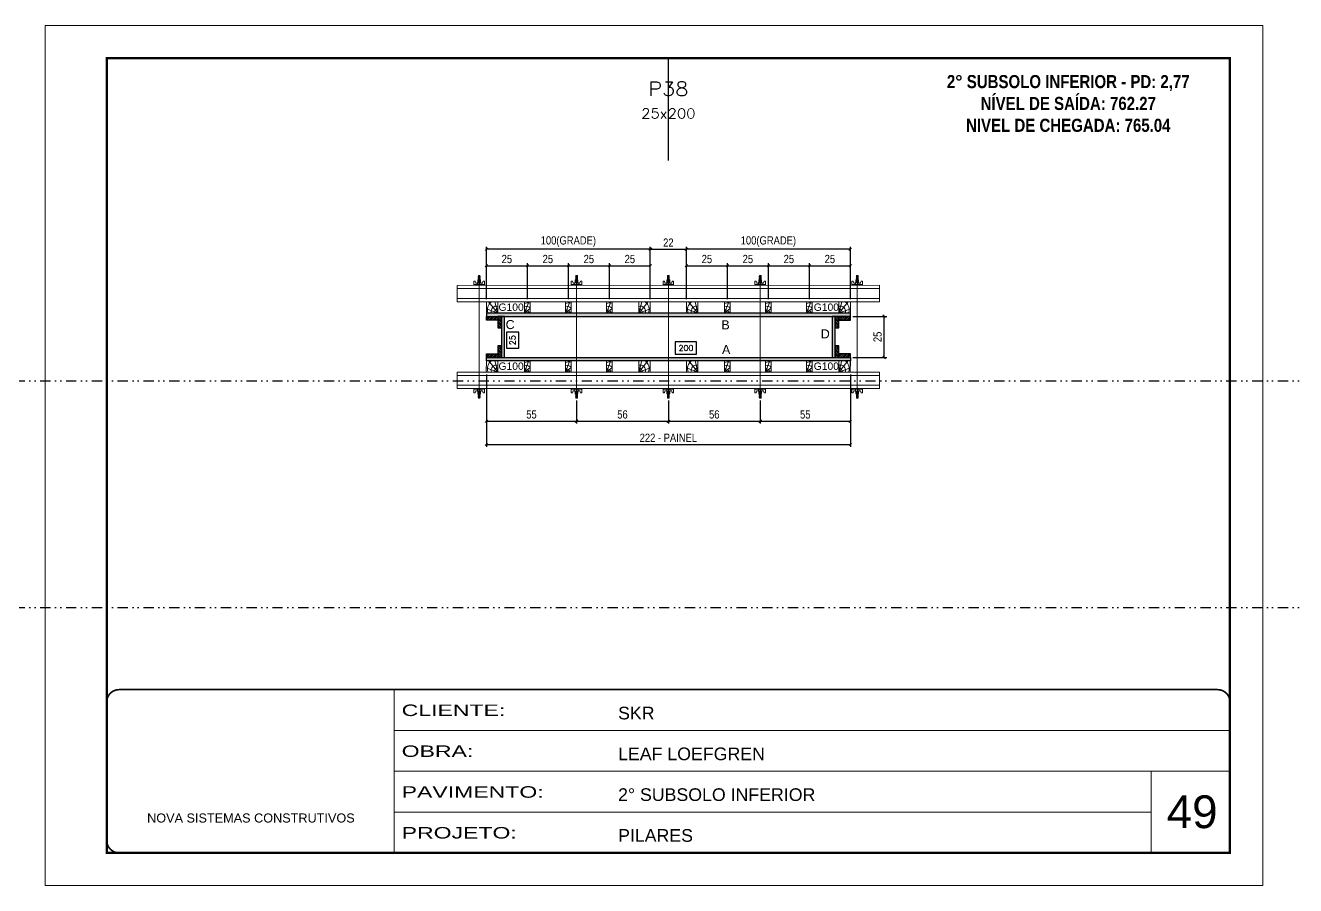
# Model space of a CAD drawing. Extents: x 13513 to 27878, y -21631 to 6985.
# Drawn here: x 14389 to 15939, y -7848 to -6798 of the extents above; entities that cross this region are included whole.
import ezdxf
from ezdxf.enums import TextEntityAlignment as Align

# ---------------------------------------------------------------- set-up
doc = ezdxf.new("R2010")
doc.units = 0
for name, pattern in [('CONTINUO', [0]), ('DASHED', [0.75, 0.5, -0.25]), ('DIVIDE2', [0.625, 0.25, -0.125, 0, -0.125, 0, -0.125]), ('HIDDEN', [0.375, 0.25, -0.125])]:
    doc.linetypes.add(name, pattern=pattern)
for name, color, linetype, lineweight in [('CARIMBO', 255, 'Continuous', 9), ('Folhas', 255, 'Continuous', 9), ('Hachura', 251, 'Continuous', 9), ('Madeira', 126, 'Continuous', 18), ('Perfil Metálico', 224, 'Continuous', 18), ('SARRAFO DE PRESSAO', 251, 'DASHED', 9), ('Texto Seção', 7, 'Continuous', 15)]:
    doc.layers.add(name, color=color, linetype=linetype, lineweight=lineweight)
for name, color, linetype in [('CHAPA', 1, 'Continuous'), ('COTA', 241, 'Continuous'), ('NOMENCLATURA', 7, 'Continuous'), ('Nível', 160, 'Continuous'), ('SARRAFO', 251, 'Continuous'), ('Texto de Titulo', 7, 'Continuous'), ('Texto Qtd Sarr', 242, 'Continuous'), ('TEXTO_GERAL', 7, 'Continuous')]:
    doc.layers.add(name, color=color, linetype=linetype)
doc.styles.add('ARIAL', font='arial.ttf')
doc.styles.add('COTA TECNICA 2X', font='techl___.ttf', dxfattribs={"height": 10})
doc.styles.add('ROMANC', font='techb___.ttf', dxfattribs={"height": 2.5})
doc.styles.add('ROMANS', font='romans.shx')
doc.styles.add('SANSSERIF', font='sas_____.pfb')
doc.styles.add('Tecnologia', font='')
doc.styles.get('Tecnologia').set_extended_font_data('Forgotten Futurist')
doc.dimstyles.new('SECAO PILAR', dxfattribs={"dimtxt": 10, "dimasz": 3, "dimexe": 3, "dimexo": 3, "dimgap": 3, "dimtad": 1, "dimdec": 1, "dimlfac": 0.5, "dimzin": 12, "dimdsep": 46, "dimtxsty": 'COTA TECNICA 2X', "dimblk1": 'OBLIQUE', "dimblk2": 'OBLIQUE', "dimsah": 1, "dimcen": 0.9, "dimclrd": 256, "dimclre": 256, "dimclrt": 256, "dimadec": 1, "dimazin": 3, "dimtfac": 1, "dimtdec": 1, "dimtmove": 0, "dimatfit": 3, "dimfxl": 1, "dimtolj": 1, "dimtzin": 12, "dimarcsym": 0})
doc.dimstyles.new('SECÇÃO 2', dxfattribs={"dimtxt": 7, "dimasz": 6, "dimexe": 0.18, "dimexo": 2, "dimgap": -4, "dimtad": 3, "dimdec": 1, "dimlfac": 0.5, "dimzin": 12, "dimdsep": 46, "dimtxsty": 'ROMANS', "dimblk": 'ARCHTICK', "dimcen": 0.09, "dimse1": 1, "dimse2": 1, "dimsd1": 1, "dimsd2": 1, "dimclrd": 180, "dimclre": 5, "dimclrt": 1, "dimadec": 0, "dimazin": 3, "dimtfac": 1, "dimtdec": 1, "dimtofl": 0, "dimtmove": 0, "dimatfit": 3, "dimldrblk": 'ARCHTICK', "dimfxl": 1, "dimtolj": 1, "dimtzin": 0, "dimarcsym": 0})

# ---------------------------------------------------------------- blocks, each defined once
blk = doc.blocks.new('9999999999')
at = {"color": 30, "linetype": 'CONTINUO'}
for p, q in [((98564.6, 34230.2), (98564.6, 34429.4)), ((98564.6, 34379.6), (99584, 34379.6)), ((98564.6, 34329.8), (99488, 34329.8)), ((99584, 34329.8), (99488, 34329.8)), ((99488, 34329.8), (99488, 34230.2)), ((98564.6, 34280), (99488, 34280))]:
    blk.add_line(p, q, dxfattribs=at)
at = {"color": 30, "linetype": 'CONTINUO', "const_width": 2}
blk.add_lwpolyline([(99584, 34230.2), (99584, 34414.4, 0.414214), (99569, 34429.4), (98229, 34429.4, 0.414214), (98214, 34414.4), (98214, 34245.2, 0.414214), (98229, 34230.2), (99584, 34230.2)], format="xyb", dxfattribs=at)
at = {"layer": 'Folhas'}
blk.add_lwpolyline([(98139, 34190.2), (99624, 34190.2), (99624, 35240.2), (98139, 35240.2)], close=True, dxfattribs=at)
at = {"layer": 'Folhas', "color": 30, "const_width": 3}
blk.add_lwpolyline([(98214, 34230.2), (99584, 34230.2), (99584, 35200.2), (98214, 35200.2)], close=True, dxfattribs=at)
at = {"color": 7, "linetype": 'Continuous', "ltscale": 5, "style": 'ARIAL'}
for s, height, p in [('SKR', 15.48, (98837.7, 34393.1)), ('LEAF LOEFGREN', 15.483, (98837.7, 34343.3)), ('2° SUBSOLO INFERIOR', 15.483, (98837.7, 34293.5)), ('NOVA SISTEMAS CONSTRUTIVOS', 11.059, (98263.2, 34267.2)), ('PILARES', 15.48, (98837.7, 34243.7))]:
    blk.add_text(s, height=height, dxfattribs=at).set_placement(p)
at = {"layer": 'Folhas', "color": 7, "style": 'Tecnologia', "width": 1.5}
for s, p in [('CLIENTE:', (98573.7, 34397.2)), ('OBRA:', (98573.7, 34347.3)), ('PAVIMENTO:', (98573.7, 34297.5)), ('PROJETO:', (98573.7, 34247.7))]:
    blk.add_text(s, height=14, dxfattribs=at).set_placement(p)
blk = doc.blocks.new('*D2162')
at = {"layer": 'COTA', "color": 180, "lineweight": -2, "transparency": 16777216}
for p, q in [((14990.9, -7172.7), (14975.9, -7172.7)), ((14975.9, -7172.7), (14975.9, -7192)), ((14990.9, -7192), (14990.9, -7172.7)), ((14975.9, -7192), (14990.9, -7192))]:
    blk.add_line(p, q, dxfattribs=at)
at = {"layer": 'Defpoints', "color": 0, "transparency": 16777216}
for p in [(14990.8, -7153.4), (14990.8, -7203.4), (14994.9, -7203.4)]:
    blk.add_point(p, dxfattribs=at)
at = {"layer": 'COTA', "color": 1, "transparency": 16777216, "insert": (14983.4, -7182.4), "char_height": 7, "attachment_point": 5, "rotation": 90, "style": 'ROMANS'}
blk.add_mtext('\\A1;25', dxfattribs=at)
blk = doc.blocks.new('_ArchTick')
at = {"color": 0, "linetype": 'ByBlock', "const_width": 0.15}
blk.add_lwpolyline([(-0.5, -0.5), (0.5, 0.5)], dxfattribs=at)
blk = doc.blocks.new('*D2163')
at = {"layer": 'COTA', "color": 180, "lineweight": -2, "transparency": 16777216}
for p, q in [((15208, -7184.4), (15182, -7184.4)), ((15182, -7184.4), (15182, -7199.4)), ((15208, -7199.4), (15208, -7184.4)), ((15182, -7199.4), (15208, -7199.4))]:
    blk.add_line(p, q, dxfattribs=at)
at = {"layer": 'Defpoints', "color": 0, "transparency": 16777216}
for p in [(14973.5, -7203.4), (15373.5, -7203.4), (15373.5, -7203.4)]:
    blk.add_point(p, dxfattribs=at)
at = {"layer": 'COTA', "color": 1, "transparency": 16777216, "insert": (15195, -7191.9), "char_height": 7, "attachment_point": 5, "style": 'ROMANS'}
blk.add_mtext('\\A1;200', dxfattribs=at)
blk = doc.blocks.new('_Oblique')
at = {"color": 0, "linetype": 'ByBlock', "lineweight": -2}
blk.add_line((-0.5, -0.5), (0.5, 0.5), dxfattribs=at)
blk = doc.blocks.new('*D2164')
at = {"layer": 'COTA', "lineweight": -2, "transparency": 16777216}
for p, q in [((14951.5, -7224.4), (14951.5, -7312.6)), ((15395.5, -7224.4), (15395.5, -7312.6)), ((14951.5, -7309.6), (15395.5, -7309.6))]:
    blk.add_line(p, q, dxfattribs=at)
at = {"layer": 'Defpoints', "color": 0, "transparency": 16777216}
for p in [(14951.5, -7221.4), (15395.5, -7221.4), (15395.5, -7309.6)]:
    blk.add_point(p, dxfattribs=at)
at = {"layer": 'COTA', "lineweight": -2, "transparency": 16777216, "xscale": 3, "yscale": 3, "zscale": 3, "rotation": 180}
blk.add_blockref('_Oblique', (14951.5, -7309.6), dxfattribs=at)
at = {"layer": 'COTA', "lineweight": -2, "transparency": 16777216, "xscale": 3, "yscale": 3, "zscale": 3}
blk.add_blockref('_Oblique', (15395.5, -7309.6), dxfattribs=at)
at = {"layer": 'COTA', "transparency": 16777216, "insert": (15173.5, -7301.5), "char_height": 10, "attachment_point": 5, "style": 'COTA TECNICA 2X'}
blk.add_mtext('\\A1;222 - PAINEL', dxfattribs=at)
blk = doc.blocks.new('*D2165')
at = {"layer": 'COTA', "lineweight": -2, "transparency": 16777216}
for p, q in [((14951.5, -7224.4), (14951.5, -7284.2)), ((15061.5, -7256.2), (15061.5, -7284.2)), ((14951.5, -7281.2), (15061.5, -7281.2))]:
    blk.add_line(p, q, dxfattribs=at)
at = {"layer": 'Defpoints', "color": 0, "transparency": 16777216}
for p in [(14951.5, -7221.4), (15061.5, -7253.2), (15061.5, -7281.2)]:
    blk.add_point(p, dxfattribs=at)
at = {"layer": 'COTA', "lineweight": -2, "transparency": 16777216, "xscale": 3, "yscale": 3, "zscale": 3, "rotation": 180}
blk.add_blockref('_Oblique', (14951.5, -7281.2), dxfattribs=at)
at = {"layer": 'COTA', "lineweight": -2, "transparency": 16777216, "xscale": 3, "yscale": 3, "zscale": 3}
blk.add_blockref('_Oblique', (15061.5, -7281.2), dxfattribs=at)
at = {"layer": 'COTA', "transparency": 16777216, "insert": (15006.5, -7273.1), "char_height": 10, "attachment_point": 5, "style": 'COTA TECNICA 2X'}
blk.add_mtext('\\A1;55', dxfattribs=at)
blk = doc.blocks.new('*D2166')
at = {"layer": 'COTA', "lineweight": -2, "transparency": 16777216}
for p, q in [((15395.5, -7224.4), (15395.5, -7284.2)), ((15285.5, -7256.2), (15285.5, -7284.2)), ((15285.5, -7281.2), (15395.5, -7281.2))]:
    blk.add_line(p, q, dxfattribs=at)
at = {"layer": 'Defpoints', "color": 0, "transparency": 16777216}
for p in [(15395.5, -7221.4), (15285.5, -7253.2), (15395.5, -7281.2)]:
    blk.add_point(p, dxfattribs=at)
at = {"layer": 'COTA', "lineweight": -2, "transparency": 16777216, "xscale": 3, "yscale": 3, "zscale": 3, "rotation": 180}
blk.add_blockref('_Oblique', (15285.5, -7281.2), dxfattribs=at)
at = {"layer": 'COTA', "lineweight": -2, "transparency": 16777216, "xscale": 3, "yscale": 3, "zscale": 3}
blk.add_blockref('_Oblique', (15395.5, -7281.2), dxfattribs=at)
at = {"layer": 'COTA', "transparency": 16777216, "insert": (15340.5, -7273.1), "char_height": 10, "attachment_point": 5, "style": 'COTA TECNICA 2X'}
blk.add_mtext('\\A1;55', dxfattribs=at)
blk = doc.blocks.new('C')
at = {"layer": 'Hachura', "color": 0}
for p, q in [((0, 3.22), (0, -3.22)), ((0.45, 3.22), (0, 3.22)), ((0.46, 3.16), (0, 3.16)), ((0.46, 3.05), (0, 3.05)), ((0.46, 2.88), (0, 2.88)), ((0, 2.75), (0, -1.16)), ((0.46, 2.65), (0, 2.65)), ((0.46, 2.23), (0, 2.23)), ((0.46, 1.51), (0, 1.51)), ((0.39, 0.49), (0.17, 0.49)), ((0.45, -3.23), (0.45, 3.22)), ((0.45, 3.22), (2.58, 3.22)), ((1.74, 0.97), (0.45, 0.97)), ((1.45, 0.1), (0.45, 0.1)), ((1.35, 1.94), (1.35, 0.96)), ((2.58, 2.39), (1.47, 2.09)), ((1.74, -0.97), (1.74, 0.97)), ((1.74, 0.97), (1.74, 0.84)), ((1.74, 0.97), (1.74, 0.84)), ((1.74, 0.84), (3.35, 0.84)), ((3.35, 0.45), (1.74, 0.45)), ((2.58, 3.22), (2.58, 2.39)), ((3.32, 0.84), (3.32, -0.84)), ((3.35, 0.84), (3.35, -0.84)), ((3.68, 0.45), (3.35, 0.45)), ((3.84, -0.52), (3.35, 0.45)), ((3.35, 0.06), (3.67, -0.57)), ((3.68, 0.45), (4.16, -0.52)), ((3.72, 0.5), (4.25, -0.57)), ((4.37, -0.55), (3.83, 0.53)), ((4.15, 0.45), (3.93, 0.45)), ((4.42, -0.52), (3.93, 0.45)), ((4.15, 0.45), (4.26, 0.45)), ((4.26, 0.45), (4.74, -0.52)), ((4.3, 0.5), (4.83, -0.57)), ((4.95, -0.55), (4.41, 0.53)), ((4.51, 0.45), (4.84, 0.45)), ((5, -0.52), (4.51, 0.45)), ((4.84, 0.45), (5.32, -0.52)), ((4.88, 0.5), (5.41, -0.57)), ((5.53, -0.55), (4.99, 0.53)), ((5.58, -0.52), (5.09, 0.45)), ((5.42, 0.45), (5.09, 0.45)), ((5.58, -0.52), (5.09, 0.45)), ((5.42, 0.45), (5.74, -0.19)), ((5.46, 0.5), (5.74, -0.07)), ((5.74, 0.19), (5.57, 0.53)), ((5.74, 0.32), (5.68, 0.45)), ((5.68, 0.45), (5.74, 0.45)), ((5.74, 0.45), (5.9, 0.29)), ((5.74, 0.45), (5.74, -0.52)), ((5.9, -0.36), (5.9, 0.29)), ((0.45, 0), (0, 0)), ((0.46, -1.52), (0, -1.52)), ((0.46, -2.23), (0, -2.23)), ((0.46, -2.65), (0, -2.65)), ((0.46, -2.88), (0, -2.88)), ((0.46, -3.05), (0, -3.05)), ((0.46, -3.16), (0, -3.16)), ((0, -3.22), (2.57, -3.22)), ((0.08, -0.48), (0.29, -0.48)), ((0.29, -0.48), (0.4, -0.48)), ((0.45, 0), (0.45, -0.97)), ((0.45, -0.16), (1.45, -0.16)), ((0.45, -0.65), (0.45, -0.32)), ((0.45, -3.23), (0.45, -0.65)), ((0.45, -0.97), (1.74, -0.97)), ((1.35, -1.94), (1.35, -0.97)), ((2.58, -2.39), (1.47, -2.1)), ((3.35, -0.32), (1.74, -0.32)), ((3.35, -0.84), (1.74, -0.84)), ((2.58, -3.23), (2.58, -2.39)), ((3.35, -0.07), (3.58, -0.52)), ((3.35, -0.52), (3.58, -0.52)), ((3.84, -0.52), (4.16, -0.52)), ((4.42, -0.52), (4.74, -0.52)), ((4.63, -0.52), (4.74, -0.52)), ((5, -0.52), (5.32, -0.52)), ((5.58, -0.52), (5.74, -0.52)), ((5.74, -0.52), (5.9, -0.36)), ((5.74, -0.52), (5.74, -0.52))]:
    blk.add_line(p, q, dxfattribs=at)
for centre, radius, start, end in [((1.52, 1.94), 0.161, 104.74356, 180), ((1.44, -0.03), 0.129, 272.69497, 87.30503), ((3.81, 0.39), 0.143, 25.56881, 154.43119), ((4.39, 0.39), 0.143, 25.56881, 154.43119), ((4.97, 0.39), 0.143, 25.56881, 154.43119), ((5.55, 0.39), 0.143, 25.56881, 154.43119), ((0.17, -0.37), 0.174, 221.74404, 317.85924), ((1.52, -1.94), 0.161, 180, 255.25644), ((3.71, -0.4), 0.174, 222.14076, 318.25596), ((4.29, -0.4), 0.174, 222.14076, 318.25596), ((4.87, -0.4), 0.174, 222.14076, 318.25596), ((5.45, -0.4), 0.174, 222.14076, 318.25596), ((5.61, -0.4), 0.174, 317.85924, 318.25596)]:
    blk.add_arc(centre, radius, start, end, dxfattribs=at)
blk = doc.blocks.new('*D2172')
at = {"layer": 'COTA', "lineweight": -2, "transparency": 16777216}
for p, q in [((15173.5, -7256.2), (15173.5, -7284.2)), ((15285.5, -7256.2), (15285.5, -7284.2)), ((15173.5, -7281.2), (15285.5, -7281.2))]:
    blk.add_line(p, q, dxfattribs=at)
at = {"layer": 'Defpoints', "color": 0, "transparency": 16777216}
for p in [(15173.5, -7253.2), (15285.5, -7253.2), (15285.5, -7281.2)]:
    blk.add_point(p, dxfattribs=at)
at = {"layer": 'COTA', "lineweight": -2, "transparency": 16777216, "xscale": 3, "yscale": 3, "zscale": 3, "rotation": 180}
blk.add_blockref('_Oblique', (15173.5, -7281.2), dxfattribs=at)
at = {"layer": 'COTA', "lineweight": -2, "transparency": 16777216, "xscale": 3, "yscale": 3, "zscale": 3}
blk.add_blockref('_Oblique', (15285.5, -7281.2), dxfattribs=at)
at = {"layer": 'COTA', "transparency": 16777216, "insert": (15229.5, -7273.1), "char_height": 10, "attachment_point": 5, "style": 'COTA TECNICA 2X'}
blk.add_mtext('\\A1;56', dxfattribs=at)
blk = doc.blocks.new('*D2173')
at = {"layer": 'COTA', "lineweight": -2, "transparency": 16777216}
for p, q in [((15398.5, -7153.4), (15439.8, -7153.4)), ((15436.8, -7203.4), (15436.8, -7153.4)), ((15398.5, -7203.4), (15439.8, -7203.4))]:
    blk.add_line(p, q, dxfattribs=at)
at = {"layer": 'Defpoints', "color": 0, "transparency": 16777216}
for p in [(15395.5, -7153.4), (15436.8, -7153.4), (15395.5, -7203.4)]:
    blk.add_point(p, dxfattribs=at)
at = {"layer": 'COTA', "lineweight": -2, "transparency": 16777216, "xscale": 3, "yscale": 3, "zscale": 3}
for p, rotation in [((15436.8, -7153.4), 90), ((15436.8, -7203.4), 270)]:
    blk.add_blockref('_Oblique', p, dxfattribs=dict(at, rotation=rotation))
at = {"layer": 'COTA', "transparency": 16777216, "insert": (15428.7, -7178.4), "char_height": 10, "attachment_point": 5, "rotation": 90, "style": 'COTA TECNICA 2X'}
blk.add_mtext('\\A1;25', dxfattribs=at)
blk = doc.blocks.new('*D2174')
at = {"layer": 'COTA', "lineweight": -2, "transparency": 16777216}
for p, q in [((15061.5, -7256.2), (15061.5, -7284.2)), ((15173.5, -7256.2), (15173.5, -7284.2)), ((15061.5, -7281.2), (15173.5, -7281.2))]:
    blk.add_line(p, q, dxfattribs=at)
at = {"layer": 'Defpoints', "color": 0, "transparency": 16777216}
for p in [(15061.5, -7253.2), (15173.5, -7253.2), (15173.5, -7281.2)]:
    blk.add_point(p, dxfattribs=at)
at = {"layer": 'COTA', "lineweight": -2, "transparency": 16777216, "xscale": 3, "yscale": 3, "zscale": 3, "rotation": 180}
blk.add_blockref('_Oblique', (15061.5, -7281.2), dxfattribs=at)
at = {"layer": 'COTA', "lineweight": -2, "transparency": 16777216, "xscale": 3, "yscale": 3, "zscale": 3}
blk.add_blockref('_Oblique', (15173.5, -7281.2), dxfattribs=at)
at = {"layer": 'COTA', "transparency": 16777216, "insert": (15117.5, -7273.1), "char_height": 10, "attachment_point": 5, "style": 'COTA TECNICA 2X'}
blk.add_mtext('\\A1;56', dxfattribs=at)
blk = doc.blocks.new('PONTALETE')
at = {"layer": 'Madeira'}
for q in [(2.71, 7), (7, 5.76), (7, 1.74)]:
    blk.add_line((0, 0), q, dxfattribs=at)
blk.add_lwpolyline([(0, 0), (7, 0), (7, 7), (0, 7)], close=True, dxfattribs=at)
for centre, radius, start, end in [((2.04, 0.06), 6.23, 37.28179, 109.09128), ((1.09, 0.9), 3.19, 343.60304, 109.98471), ((-0.21, -0.78), 3.09, 14.63219, 86.0383)]:
    blk.add_arc(centre, radius, start, end, dxfattribs=at)
blk = doc.blocks.new('MEIO PONTALETE')
at = {"layer": 'Madeira'}
for q in [(2.71, 7), (3.5, 2.88), (3.5, 0.87)]:
    blk.add_line((0, 0), q, dxfattribs=at)
blk.add_lwpolyline([(0, 0), (3.5, 0), (3.5, 7), (0, 7)], close=True, dxfattribs=at)
for centre, radius, start, end in [((2.04, 0.06), 6.23, 76.44987, 109.09128), ((1.09, 0.9), 3.19, 40.90626, 109.98471), ((-0.21, -0.78), 3.09, 14.63219, 86.0383)]:
    blk.add_arc(centre, radius, start, end, dxfattribs=at)
blk = doc.blocks.new('*D2167')
at = {"layer": 'COTA', "lineweight": -2, "transparency": 16777216}
for p, q in [((15195.5, -7132.4), (15195.5, -7088.5)), ((15195.5, -7091.5), (15245.5, -7091.5)), ((15245.5, -7132.4), (15245.5, -7088.5))]:
    blk.add_line(p, q, dxfattribs=at)
at = {"layer": 'Defpoints', "color": 0, "transparency": 16777216}
for p in [(15245.5, -7091.5), (15195.5, -7135.4), (15245.5, -7135.4)]:
    blk.add_point(p, dxfattribs=at)
at = {"layer": 'COTA', "lineweight": -2, "transparency": 16777216, "xscale": 3, "yscale": 3, "zscale": 3, "rotation": 180}
blk.add_blockref('_Oblique', (15195.5, -7091.5), dxfattribs=at)
at = {"layer": 'COTA', "lineweight": -2, "transparency": 16777216, "xscale": 3, "yscale": 3, "zscale": 3}
blk.add_blockref('_Oblique', (15245.5, -7091.5), dxfattribs=at)
at = {"layer": 'COTA', "transparency": 16777216, "insert": (15220.5, -7083.4), "char_height": 10, "attachment_point": 5, "style": 'COTA TECNICA 2X'}
blk.add_mtext('\\A1;25', dxfattribs=at)
blk = doc.blocks.new('*D2168')
at = {"layer": 'COTA', "lineweight": -2, "transparency": 16777216}
for p, q in [((15195.5, -7132.4), (15195.5, -7068.3)), ((15395.5, -7071.3), (15195.5, -7071.3)), ((15395.5, -7132.4), (15395.5, -7068.3))]:
    blk.add_line(p, q, dxfattribs=at)
at = {"layer": 'Defpoints', "color": 0, "transparency": 16777216}
for p in [(15195.5, -7071.3), (15195.5, -7135.4), (15395.5, -7135.4)]:
    blk.add_point(p, dxfattribs=at)
at = {"layer": 'COTA', "lineweight": -2, "transparency": 16777216, "xscale": 3, "yscale": 3, "zscale": 3, "rotation": 180}
blk.add_blockref('_Oblique', (15195.5, -7071.3), dxfattribs=at)
at = {"layer": 'COTA', "lineweight": -2, "transparency": 16777216, "xscale": 3, "yscale": 3, "zscale": 3}
blk.add_blockref('_Oblique', (15395.5, -7071.3), dxfattribs=at)
at = {"layer": 'COTA', "transparency": 16777216, "insert": (15295.5, -7062.1), "char_height": 10, "attachment_point": 5, "style": 'COTA TECNICA 2X'}
blk.add_mtext('\\A1;100(GRADE)', dxfattribs=at)
blk = doc.blocks.new('*D2175')
at = {"layer": 'COTA', "lineweight": -2, "transparency": 16777216}
for p, q in [((15245.5, -7132.4), (15245.5, -7088.5)), ((15245.5, -7091.5), (15295.5, -7091.5)), ((15295.5, -7132.4), (15295.5, -7088.5))]:
    blk.add_line(p, q, dxfattribs=at)
at = {"layer": 'Defpoints', "color": 0, "transparency": 16777216}
for p in [(15295.5, -7091.5), (15245.5, -7135.4), (15295.5, -7135.4)]:
    blk.add_point(p, dxfattribs=at)
at = {"layer": 'COTA', "lineweight": -2, "transparency": 16777216, "xscale": 3, "yscale": 3, "zscale": 3, "rotation": 180}
blk.add_blockref('_Oblique', (15245.5, -7091.5), dxfattribs=at)
at = {"layer": 'COTA', "lineweight": -2, "transparency": 16777216, "xscale": 3, "yscale": 3, "zscale": 3}
blk.add_blockref('_Oblique', (15295.5, -7091.5), dxfattribs=at)
at = {"layer": 'COTA', "transparency": 16777216, "insert": (15270.5, -7083.4), "char_height": 10, "attachment_point": 5, "style": 'COTA TECNICA 2X'}
blk.add_mtext('\\A1;25', dxfattribs=at)
blk = doc.blocks.new('*D2176')
at = {"layer": 'COTA', "lineweight": -2, "transparency": 16777216}
for p, q in [((15295.5, -7132.4), (15295.5, -7088.5)), ((15295.5, -7091.5), (15345.5, -7091.5)), ((15345.5, -7132.4), (15345.5, -7088.5))]:
    blk.add_line(p, q, dxfattribs=at)
at = {"layer": 'Defpoints', "color": 0, "transparency": 16777216}
for p in [(15345.5, -7091.5), (15295.5, -7135.4), (15345.5, -7135.4)]:
    blk.add_point(p, dxfattribs=at)
at = {"layer": 'COTA', "lineweight": -2, "transparency": 16777216, "xscale": 3, "yscale": 3, "zscale": 3, "rotation": 180}
blk.add_blockref('_Oblique', (15295.5, -7091.5), dxfattribs=at)
at = {"layer": 'COTA', "lineweight": -2, "transparency": 16777216, "xscale": 3, "yscale": 3, "zscale": 3}
blk.add_blockref('_Oblique', (15345.5, -7091.5), dxfattribs=at)
at = {"layer": 'COTA', "transparency": 16777216, "insert": (15320.5, -7083.4), "char_height": 10, "attachment_point": 5, "style": 'COTA TECNICA 2X'}
blk.add_mtext('\\A1;25', dxfattribs=at)
blk = doc.blocks.new('*D2177')
at = {"layer": 'COTA', "lineweight": -2, "transparency": 16777216}
for p, q in [((15345.5, -7132.4), (15345.5, -7088.5)), ((15345.5, -7091.5), (15395.5, -7091.5)), ((15395.5, -7132.4), (15395.5, -7088.5))]:
    blk.add_line(p, q, dxfattribs=at)
at = {"layer": 'Defpoints', "color": 0, "transparency": 16777216}
for p in [(15395.5, -7091.5), (15345.5, -7135.4), (15395.5, -7135.4)]:
    blk.add_point(p, dxfattribs=at)
at = {"layer": 'COTA', "lineweight": -2, "transparency": 16777216, "xscale": 3, "yscale": 3, "zscale": 3, "rotation": 180}
blk.add_blockref('_Oblique', (15345.5, -7091.5), dxfattribs=at)
at = {"layer": 'COTA', "lineweight": -2, "transparency": 16777216, "xscale": 3, "yscale": 3, "zscale": 3}
blk.add_blockref('_Oblique', (15395.5, -7091.5), dxfattribs=at)
at = {"layer": 'COTA', "transparency": 16777216, "insert": (15370.5, -7083.4), "char_height": 10, "attachment_point": 5, "style": 'COTA TECNICA 2X'}
blk.add_mtext('\\A1;25', dxfattribs=at)
blk = doc.blocks.new('*D2169')
at = {"layer": 'COTA', "lineweight": -2, "transparency": 16777216}
for p, q in [((14951.5, -7132.4), (14951.5, -7088.5)), ((14951.5, -7091.5), (15001.5, -7091.5)), ((15001.5, -7132.4), (15001.5, -7088.5))]:
    blk.add_line(p, q, dxfattribs=at)
at = {"layer": 'Defpoints', "color": 0, "transparency": 16777216}
for p in [(15001.5, -7091.5), (14951.5, -7135.4), (15001.5, -7135.4)]:
    blk.add_point(p, dxfattribs=at)
at = {"layer": 'COTA', "lineweight": -2, "transparency": 16777216, "xscale": 3, "yscale": 3, "zscale": 3, "rotation": 180}
blk.add_blockref('_Oblique', (14951.5, -7091.5), dxfattribs=at)
at = {"layer": 'COTA', "lineweight": -2, "transparency": 16777216, "xscale": 3, "yscale": 3, "zscale": 3}
blk.add_blockref('_Oblique', (15001.5, -7091.5), dxfattribs=at)
at = {"layer": 'COTA', "transparency": 16777216, "insert": (14976.5, -7083.4), "char_height": 10, "attachment_point": 5, "style": 'COTA TECNICA 2X'}
blk.add_mtext('\\A1;25', dxfattribs=at)
blk = doc.blocks.new('*D2170')
at = {"layer": 'COTA', "lineweight": -2, "transparency": 16777216}
for p, q in [((14951.5, -7132.4), (14951.5, -7068.3)), ((15151.5, -7071.3), (14951.5, -7071.3)), ((15151.5, -7132.4), (15151.5, -7068.3))]:
    blk.add_line(p, q, dxfattribs=at)
at = {"layer": 'Defpoints', "color": 0, "transparency": 16777216}
for p in [(14951.5, -7071.3), (14951.5, -7135.4), (15151.5, -7135.4)]:
    blk.add_point(p, dxfattribs=at)
at = {"layer": 'COTA', "lineweight": -2, "transparency": 16777216, "xscale": 3, "yscale": 3, "zscale": 3, "rotation": 180}
blk.add_blockref('_Oblique', (14951.5, -7071.3), dxfattribs=at)
at = {"layer": 'COTA', "lineweight": -2, "transparency": 16777216, "xscale": 3, "yscale": 3, "zscale": 3}
blk.add_blockref('_Oblique', (15151.5, -7071.3), dxfattribs=at)
at = {"layer": 'COTA', "transparency": 16777216, "insert": (15051.5, -7062.1), "char_height": 10, "attachment_point": 5, "style": 'COTA TECNICA 2X'}
blk.add_mtext('\\A1;100(GRADE)', dxfattribs=at)
blk = doc.blocks.new('*D2178')
at = {"layer": 'COTA', "lineweight": -2, "transparency": 16777216}
for p, q in [((15001.5, -7132.4), (15001.5, -7088.5)), ((15001.5, -7091.5), (15051.5, -7091.5)), ((15051.5, -7132.4), (15051.5, -7088.5))]:
    blk.add_line(p, q, dxfattribs=at)
at = {"layer": 'Defpoints', "color": 0, "transparency": 16777216}
for p in [(15051.5, -7091.5), (15001.5, -7135.4), (15051.5, -7135.4)]:
    blk.add_point(p, dxfattribs=at)
at = {"layer": 'COTA', "lineweight": -2, "transparency": 16777216, "xscale": 3, "yscale": 3, "zscale": 3, "rotation": 180}
blk.add_blockref('_Oblique', (15001.5, -7091.5), dxfattribs=at)
at = {"layer": 'COTA', "lineweight": -2, "transparency": 16777216, "xscale": 3, "yscale": 3, "zscale": 3}
blk.add_blockref('_Oblique', (15051.5, -7091.5), dxfattribs=at)
at = {"layer": 'COTA', "transparency": 16777216, "insert": (15026.5, -7083.4), "char_height": 10, "attachment_point": 5, "style": 'COTA TECNICA 2X'}
blk.add_mtext('\\A1;25', dxfattribs=at)
blk = doc.blocks.new('*D2179')
at = {"layer": 'COTA', "lineweight": -2, "transparency": 16777216}
for p, q in [((15051.5, -7132.4), (15051.5, -7088.5)), ((15051.5, -7091.5), (15101.5, -7091.5)), ((15101.5, -7132.4), (15101.5, -7088.5))]:
    blk.add_line(p, q, dxfattribs=at)
at = {"layer": 'Defpoints', "color": 0, "transparency": 16777216}
for p in [(15101.5, -7091.5), (15051.5, -7135.4), (15101.5, -7135.4)]:
    blk.add_point(p, dxfattribs=at)
at = {"layer": 'COTA', "lineweight": -2, "transparency": 16777216, "xscale": 3, "yscale": 3, "zscale": 3, "rotation": 180}
blk.add_blockref('_Oblique', (15051.5, -7091.5), dxfattribs=at)
at = {"layer": 'COTA', "lineweight": -2, "transparency": 16777216, "xscale": 3, "yscale": 3, "zscale": 3}
blk.add_blockref('_Oblique', (15101.5, -7091.5), dxfattribs=at)
at = {"layer": 'COTA', "transparency": 16777216, "insert": (15076.5, -7083.4), "char_height": 10, "attachment_point": 5, "style": 'COTA TECNICA 2X'}
blk.add_mtext('\\A1;25', dxfattribs=at)
blk = doc.blocks.new('*D2180')
at = {"layer": 'COTA', "lineweight": -2, "transparency": 16777216}
for p, q in [((15101.5, -7132.4), (15101.5, -7088.5)), ((15101.5, -7091.5), (15151.5, -7091.5)), ((15151.5, -7132.4), (15151.5, -7088.5))]:
    blk.add_line(p, q, dxfattribs=at)
at = {"layer": 'Defpoints', "color": 0, "transparency": 16777216}
for p in [(15151.5, -7091.5), (15101.5, -7135.4), (15151.5, -7135.4)]:
    blk.add_point(p, dxfattribs=at)
at = {"layer": 'COTA', "lineweight": -2, "transparency": 16777216, "xscale": 3, "yscale": 3, "zscale": 3, "rotation": 180}
blk.add_blockref('_Oblique', (15101.5, -7091.5), dxfattribs=at)
at = {"layer": 'COTA', "lineweight": -2, "transparency": 16777216, "xscale": 3, "yscale": 3, "zscale": 3}
blk.add_blockref('_Oblique', (15151.5, -7091.5), dxfattribs=at)
at = {"layer": 'COTA', "transparency": 16777216, "insert": (15126.5, -7083.4), "char_height": 10, "attachment_point": 5, "style": 'COTA TECNICA 2X'}
blk.add_mtext('\\A1;25', dxfattribs=at)
blk = doc.blocks.new('*D2171')
at = {"layer": 'COTA', "lineweight": -2, "transparency": 16777216}
for p, q in [((15151.5, -7132.5), (15151.5, -7068.3)), ((15151.5, -7071.3), (15195.5, -7071.3)), ((15195.5, -7132.4), (15195.5, -7068.3))]:
    blk.add_line(p, q, dxfattribs=at)
at = {"layer": 'Defpoints', "color": 0, "transparency": 16777216}
for p in [(15195.5, -7071.3), (15151.5, -7135.5), (15195.5, -7135.4)]:
    blk.add_point(p, dxfattribs=at)
at = {"layer": 'COTA', "lineweight": -2, "transparency": 16777216, "xscale": 3, "yscale": 3, "zscale": 3, "rotation": 180}
blk.add_blockref('_Oblique', (15151.5, -7071.3), dxfattribs=at)
at = {"layer": 'COTA', "lineweight": -2, "transparency": 16777216, "xscale": 3, "yscale": 3, "zscale": 3}
blk.add_blockref('_Oblique', (15195.5, -7071.3), dxfattribs=at)
at = {"layer": 'COTA', "transparency": 16777216, "insert": (15173.5, -7063.3), "char_height": 10, "attachment_point": 5, "style": 'COTA TECNICA 2X'}
blk.add_mtext('\\A1;22', dxfattribs=at)
blk = doc.blocks.new('titulo1')
at = {"layer": 'Defpoints', "color": 252, "linetype": 'HIDDEN', "ltscale": 2}
blk.add_line((0, 0), (0, 125), dxfattribs=at)
at = {"layer": 'Defpoints', "style": 'ROMANS', "oblique": 15}
blk.add_attdef('FOLHA', text='', height=10, dxfattribs=at).set_placement((0, 15.6), align=Align.MIDDLE_CENTER)
at = {"layer": 'Texto Qtd Sarr', "color": 3, "style": 'ROMANS', "oblique": 15}
for tag, height, p in [('TITULO', 17, (0, 71.4)), ('SEÇÃO', 12, (0, 41.5))]:
    blk.add_attdef(tag, text='', height=height, dxfattribs=at).set_placement(p, align=Align.MIDDLE_CENTER)

msp = doc.modelspace()

# ---------------------------------------------------------------- hatches: boundary and pattern name
at = {"layer": 'Hachura'}
h = msp.add_hatch(color=256, dxfattribs=at)
h.dxf.hatch_style = 1
h.paths.add_polyline_path([(15395.47, -7153.43), (15395.47, -7149.43), (14951.47, -7149.43), (14951.47, -7153.43)])
h = msp.add_hatch(dxfattribs=at)
h.set_pattern_fill('ANSI31', color=256, scale=0.5, angle=180, style=0)
h.set_pattern_definition([(225, (5827.515, -30049.2342), (1.12253202, -1.12253202), [])])
h.paths.add_polyline_path([(14965.47, -7157.83), (14965.47, -7153.43), (14951.47, -7153.43), (14951.47, -7157.83)])
h = msp.add_hatch(dxfattribs=at)
h.set_pattern_fill('ANSI31', color=256, scale=0.5, angle=270, style=0)
h.set_pattern_definition([(315, (37861.275, -16656.3779), (1.12253202, 1.12253202), [])])
h.paths.add_polyline_path([(14969.87, -7167.43), (14965.47, -7167.43), (14965.47, -7153.43), (14969.87, -7153.43)])
h = msp.add_hatch(color=256, dxfattribs=at)
h.dxf.hatch_style = 1
h.paths.add_polyline_path([(14969.87, -7203.43), (14973.47, -7203.43), (14973.47, -7153.43), (14969.87, -7153.43)])
h = msp.add_hatch(color=256, dxfattribs=at)
h.dxf.hatch_style = 1
h.paths.add_polyline_path([(15373.47, -7203.43), (15377.07, -7203.43), (15377.07, -7153.43), (15373.47, -7153.43)])
h = msp.add_hatch(dxfattribs=at)
h.set_pattern_fill('ANSI31', color=256, scale=0.5, angle=270, style=0)
h.set_pattern_definition([(315, (38272.875, -16656.3779), (1.12253202, 1.12253202), [])])
h.paths.add_polyline_path([(15381.47, -7167.43), (15377.07, -7167.43), (15377.07, -7153.43), (15381.47, -7153.43)])
h = msp.add_hatch(dxfattribs=at)
h.set_pattern_fill('ANSI31', color=256, scale=0.5, angle=180, style=0)
h.set_pattern_definition([(225, (6257.515, -30082.8342), (1.12253202, -1.12253202), [])])
h.paths.add_polyline_path([(15395.47, -7153.43), (15395.47, -7157.83), (15381.47, -7157.83), (15381.47, -7153.43)])
h = msp.add_hatch(dxfattribs=at)
h.set_pattern_fill('ANSI31', color=256, scale=0.5, angle=180, style=0)
h.set_pattern_definition([(225, (5827.515, -30094.8342), (1.12253202, -1.12253202), [])])
h.paths.add_polyline_path([(14965.47, -7203.43), (14965.47, -7199.03), (14951.47, -7199.03), (14951.47, -7203.43)])
h = msp.add_hatch(color=256, dxfattribs=at)
h.dxf.hatch_style = 1
h.paths.add_polyline_path([(15395.47, -7203.43), (15395.47, -7207.43), (14951.47, -7207.43), (14951.47, -7203.43)])
h = msp.add_hatch(dxfattribs=at)
h.set_pattern_fill('ANSI31', color=256, scale=0.5, angle=270, style=0)
h.set_pattern_definition([(315, (37861.275, -16692.3779), (1.12253202, 1.12253202), [])])
h.paths.add_polyline_path([(14969.87, -7203.43), (14965.47, -7203.43), (14965.47, -7189.43), (14969.87, -7189.43)])
h = msp.add_hatch(dxfattribs=at)
h.set_pattern_fill('ANSI31', color=256, scale=0.5, angle=270, style=0)
h.set_pattern_definition([(315, (38272.875, -16692.3779), (1.12253202, 1.12253202), [])])
h.paths.add_polyline_path([(15381.47, -7203.43), (15377.07, -7203.43), (15377.07, -7189.43), (15381.47, -7189.43)])
h = msp.add_hatch(dxfattribs=at)
h.set_pattern_fill('ANSI31', color=256, scale=0.5, angle=180, style=0)
h.set_pattern_definition([(225, (5892.515, -30094.8342), (1.12253202, -1.12253202), [])])
h.paths.add_polyline_path([(15381.47, -7203.43), (15381.47, -7199.03), (15395.47, -7199.03), (15395.47, -7203.43)])

# ---------------------------------------------------------------- linework, layer by layer
at = {"layer": 'CHAPA'}
for points in [[(15395.47, -7153.43), (15395.47, -7149.43), (14951.47, -7149.43), (14951.47, -7153.43)], [(14969.87, -7203.43), (14973.47, -7203.43), (14973.47, -7153.43), (14969.87, -7153.43)], [(15373.47, -7203.43), (15377.07, -7203.43), (15377.07, -7153.43), (15373.47, -7153.43)], [(15395.47, -7203.43), (15395.47, -7207.43), (14951.47, -7207.43), (14951.47, -7203.43)]]:
    msp.add_lwpolyline(points, close=True, dxfattribs=at)
at = {"layer": 'Hachura'}
for p, q in [((14942.78, -7252.2), (14942.78, -7108.46)), ((15061.47, -7252.2), (15061.47, -7108.46)), ((15173.47, -7252.2), (15173.47, -7108.46)), ((15285.47, -7252.2), (15285.47, -7108.46)), ((15403.86, -7252.2), (15403.86, -7108.46))]:
    msp.add_line(p, q, dxfattribs=at)
at = {"layer": 'Madeira'}
for points in [[(14951.47, -7149.42), (14951.48, -7135.42), (15151.48, -7135.43), (15151.46, -7149.43)], [(15195.47, -7149.42), (15195.49, -7135.42), (15395.48, -7135.43), (15395.47, -7149.43)], [(14951.45, -7221.41), (14951.47, -7207.41), (15151.46, -7207.41), (15151.44, -7221.41)], [(15195.46, -7221.41), (15195.47, -7207.41), (15395.47, -7207.41), (15395.45, -7221.41)]]:
    msp.add_lwpolyline(points, close=True, dxfattribs=at)
at = {"layer": 'Nível', "color": 4, "linetype": 'DIVIDE2', "ltscale": 50}
for p, q in [((13526.77, -7231.89), (17483.47, -7231.89)), ((13526.77, -7508.89), (21531.15, -7508.89))]:
    msp.add_line(p, q, dxfattribs=at)
at = {"layer": 'Perfil Metálico'}
for p, q in [((15431.18, -7119.49), (14915.75, -7119.49)), ((15431.18, -7131.49), (14915.75, -7131.49)), ((15431.18, -7225.43), (14915.75, -7225.43)), ((15431.18, -7237.43), (14915.75, -7237.43))]:
    msp.add_line(p, q, dxfattribs=at)
for points in [[(15431.18, -7135.43), (15431.18, -7115.43), (14915.75, -7115.49), (14915.75, -7135.49)], [(14915.75, -7221.43), (14915.75, -7241.43), (15431.18, -7241.37), (15431.18, -7221.37)]]:
    msp.add_lwpolyline(points, close=True, dxfattribs=at)
at = {"layer": 'SARRAFO'}
for points in [[(14951.47, -7153.43), (14965.47, -7153.43), (14965.47, -7157.83), (14951.47, -7157.83)], [(14951.47, -7153.43), (14965.47, -7153.43), (14965.47, -7157.83), (14951.47, -7157.83)], [(14965.47, -7153.43), (14965.47, -7167.43), (14969.87, -7167.43), (14969.87, -7153.43)], [(14965.47, -7153.43), (14965.47, -7167.43), (14969.87, -7167.43), (14969.87, -7153.43)], [(15377.07, -7153.43), (15377.07, -7167.43), (15381.47, -7167.43), (15381.47, -7153.43)], [(15377.07, -7153.43), (15377.07, -7167.43), (15381.47, -7167.43), (15381.47, -7153.43)], [(15381.47, -7157.83), (15395.47, -7157.83), (15395.47, -7153.43), (15381.47, -7153.43)], [(15381.47, -7157.83), (15395.47, -7157.83), (15395.47, -7153.43), (15381.47, -7153.43)], [(14951.47, -7199.03), (14965.47, -7199.03), (14965.47, -7203.43), (14951.47, -7203.43)], [(14951.47, -7199.03), (14965.47, -7199.03), (14965.47, -7203.43), (14951.47, -7203.43)], [(14965.47, -7189.43), (14965.47, -7203.43), (14969.87, -7203.43), (14969.87, -7189.43)], [(14965.47, -7189.43), (14965.47, -7203.43), (14969.87, -7203.43), (14969.87, -7189.43)], [(15377.07, -7189.43), (15377.07, -7203.43), (15381.47, -7203.43), (15381.47, -7189.43)], [(15377.07, -7189.43), (15377.07, -7203.43), (15381.47, -7203.43), (15381.47, -7189.43)], [(15395.47, -7199.03), (15381.47, -7199.03), (15381.47, -7203.43), (15395.47, -7203.43)], [(15395.47, -7199.03), (15381.47, -7199.03), (15381.47, -7203.43), (15395.47, -7203.43)]]:
    msp.add_lwpolyline(points, close=True, dxfattribs=at)

# ---------------------------------------------------------------- block references
at = {"layer": 'Hachura', "linetype": 'Continuous', "yscale": 2, "zscale": 2}
for p, xscale, rotation in [((14942.79, -7115.46), -2, 270), ((15061.46, -7115.46), 2, 90.00000000000001), ((15173.46, -7115.46), 2, 90.00000000000001), ((15285.46, -7115.46), 2, 90.00000000000001), ((15403.85, -7115.46), 2, 90.00000000000001), ((14942.78, -7241.4), 2, 270), ((15061.47, -7241.4), -2, 90), ((15173.47, -7241.4), -2, 90), ((15285.47, -7241.4), -2, 90), ((15403.86, -7241.4), -2, 90)]:
    msp.add_blockref('C', p, dxfattribs=dict(at, xscale=xscale, rotation=rotation))
at = {"layer": 'Madeira'}
for name, p, xscale, yscale, zscale, rotation in [('PONTALETE', (14965.47, -7149.43), 2, 2, 2, 89.93708930310329), ('MEIO PONTALETE', (14997.97, -7149.42), 1.999999997962732, 1.999999997962732, 1.999999997962732, 359.9370893031033), ('MEIO PONTALETE', (15047.97, -7149.42), 1.999999997962732, 1.999999997962732, 1.999999997962732, 359.9370893031033), ('MEIO PONTALETE', (15097.97, -7149.42), 1.999999997962732, 1.999999997962732, 1.999999997962732, 359.9370893031033), ('PONTALETE', (15137.46, -7149.41), -2, 2, 2, 269.9370893031033), ('PONTALETE', (15209.47, -7149.43), 2, 2, 2, 89.93708930310329), ('MEIO PONTALETE', (15241.97, -7149.42), 1.999999997962732, 1.999999997962732, 1.999999997962732, 359.9370893031033), ('MEIO PONTALETE', (15291.97, -7149.42), 1.999999997962732, 1.999999997962732, 1.999999997962732, 359.9370893031033), ('MEIO PONTALETE', (15341.97, -7149.42), 1.999999997962732, 1.999999997962732, 1.999999997962732, 359.9370893031033), ('PONTALETE', (15381.47, -7149.41), -2, 2, 2, 269.9370893031033), ('PONTALETE', (14965.45, -7221.42), 2, 2, 2, 89.93708930310329), ('MEIO PONTALETE', (14997.95, -7221.41), 1.999999997962732, 1.999999997962732, 1.999999997962732, 359.9370893031033), ('MEIO PONTALETE', (15047.95, -7221.41), 1.999999997962732, 1.999999997962732, 1.999999997962732, 359.9370893031033), ('MEIO PONTALETE', (15097.95, -7221.41), 1.999999997962732, 1.999999997962732, 1.999999997962732, 359.9370893031033), ('PONTALETE', (15137.44, -7221.4), -2, 2, 2, 269.9370893031033), ('PONTALETE', (15209.46, -7221.42), 2, 2, 2, 89.93708930310329), ('MEIO PONTALETE', (15241.96, -7221.41), 1.999999997962732, 1.999999997962732, 1.999999997962732, 359.9370893031033), ('MEIO PONTALETE', (15291.96, -7221.41), 1.999999997962732, 1.999999997962732, 1.999999997962732, 359.9370893031033), ('MEIO PONTALETE', (15341.96, -7221.41), 1.999999997962732, 1.999999997962732, 1.999999997962732, 359.9370893031033), ('PONTALETE', (15381.45, -7221.4), -2, 2, 2, 269.9370893031033)]:
    msp.add_blockref(name, p, dxfattribs=dict(at, xscale=xscale, yscale=yscale, zscale=zscale, rotation=rotation))
at = {"layer": 'SARRAFO DE PRESSAO', "color": 6, "linetype": 'ByBlock'}
msp.add_blockref('9999999999', (-83725.51, -42038.38), dxfattribs=at)
at = {"layer": 'Texto Seção'}
ref = msp.add_blockref('titulo1', (15173.47, -6963.17), dxfattribs=at)
ref.add_attrib('TITULO', 'P38', dxfattribs={"layer": 'Texto de Titulo', "color": 7, "height": 17, "style": 'ROMANS', "width": 1.1}).set_placement((15173.47, -6875.67), align=Align.MIDDLE_CENTER)
ref.add_attrib('SEÇÃO', '25x200', dxfattribs={"layer": 'Texto de Titulo', "color": 7, "height": 12, "style": 'ROMANS', "width": 1.1}).set_placement((15173.47, -6905.67), align=Align.MIDDLE_CENTER)

# ---------------------------------------------------------------- texts
at = {"layer": 'CARIMBO', "style": 'ARIAL'}
msp.add_text('49', height=40, dxfattribs=at).set_placement((15781.33, -7778.03))
at = {"layer": 'NOMENCLATURA', "color": 2, "insert": (15661.31, -6832.11), "char_height": 16, "attachment_point": 2, "style": 'ROMANC'}
msp.add_mtext_dynamic_manual_height_columns('\\P2° SUBSOLO INFERIOR - PD: 2,77\\PNÍVEL DE SAÍDA: 762.27\\PNIVEL DE CHEGADA: 765.04', width=432.3511, gutter_width=1, heights=[0], dxfattribs=at)
at = {"layer": 'TEXTO_GERAL', "color": 0, "linetype": 'Continuous', "style": 'SANSSERIF'}
for p in [(14966.32, -7142.13), (15350.87, -7142.13), (14966.31, -7214.11), (15350.85, -7214.11)]:
    msp.add_text('G100', height=9, dxfattribs=at).set_placement(p, align=Align.MIDDLE_LEFT)
at = {"layer": 'TEXTO_GERAL', "style": 'ARIAL'}
for s, p in [('C', (14980.48, -7163.37)), ('B', (15243.23, -7163.68)), ('D', (15364.83, -7174.7)), ('A', (15243.98, -7193.91))]:
    msp.add_text(s, height=11, dxfattribs=at).set_placement(p, align=Align.MIDDLE_CENTER)

# ---------------------------------------------------------------- dimensions: what is measured, and where the dimension line sits
at = {"layer": 'COTA'}
for base, p1, p2, text, picture, middle in [((14951.48, -7071.29), (15151.48, -7135.44), (14951.48, -7135.41), '<>(GRADE)', '*D2170', (15051.48, -7062.07)), ((15195.49, -7071.29), (15395.48, -7135.44), (15195.49, -7135.41), '<>(GRADE)', '*D2168', (15295.49, -7062.07)), ((15395.47, -7309.59), (14951.47, -7221.42), (15395.47, -7221.38), '<> - PAINEL', '*D2164', (15173.47, -7301.51))]:
    dim = msp.add_linear_dim(base=base, p1=p1, p2=p2, text=text, dimstyle='SECAO PILAR', dxfattribs=at)
    dim.commit()
    dim.dimension.update_dxf_attribs({"geometry": picture, "text_midpoint": middle})
for base, p1, p2, picture, middle in [((15195.49, -7071.29), (15151.48, -7135.46), (15195.49, -7135.41), '*D2171', (15173.48, -7063.29)), ((15001.48, -7091.49), (14951.48, -7135.41), (15001.48, -7135.43), '*D2169', (14976.48, -7083.38)), ((15051.48, -7091.49), (15001.48, -7135.43), (15051.48, -7135.43), '*D2178', (15026.48, -7083.38)), ((15101.48, -7091.49), (15051.48, -7135.43), (15101.48, -7135.43), '*D2179', (15076.48, -7083.38)), ((15151.48, -7091.49), (15101.48, -7135.43), (15151.48, -7135.43), '*D2180', (15126.48, -7083.38)), ((15245.49, -7091.49), (15195.49, -7135.41), (15245.49, -7135.43), '*D2167', (15220.49, -7083.38)), ((15295.49, -7091.49), (15245.49, -7135.43), (15295.49, -7135.43), '*D2175', (15270.49, -7083.38)), ((15345.49, -7091.49), (15295.49, -7135.43), (15345.49, -7135.43), '*D2176', (15320.49, -7083.38)), ((15395.48, -7091.49), (15345.49, -7135.43), (15395.48, -7135.43), '*D2177', (15370.49, -7083.38)), ((15061.53, -7281.16), (14951.47, -7221.43), (15061.53, -7253.2), '*D2165', (15006.5, -7273.05)), ((15395.47, -7281.16), (15285.53, -7253.2), (15395.47, -7221.43), '*D2166', (15340.5, -7273.05)), ((15173.53, -7281.16), (15061.53, -7253.2), (15173.53, -7253.2), '*D2174', (15117.53, -7273.05)), ((15285.53, -7281.16), (15173.53, -7253.2), (15285.53, -7253.2), '*D2172', (15229.53, -7273.05))]:
    dim = msp.add_linear_dim(base=base, p1=p1, p2=p2, dimstyle='SECAO PILAR', dxfattribs=at)
    dim.commit()
    dim.dimension.update_dxf_attribs({"geometry": picture, "text_midpoint": middle})
dim = msp.add_linear_dim(base=(14994.88, -7203.43), p1=(14990.79, -7153.43), p2=(14990.79, -7203.43), angle=270, dimstyle='SECÇÃO 2', dxfattribs=at)
dim.commit()
dim.dimension.update_dxf_attribs({"geometry": '*D2162', "text_midpoint": (14994.88, -7182.35), "dimtype": 160})
dim = msp.add_linear_dim(base=(15436.77, -7153.43), p1=(15395.47, -7203.43), p2=(15395.47, -7153.43), angle=90, dimstyle='SECAO PILAR', dxfattribs=at)
dim.commit()
dim.dimension.update_dxf_attribs({"geometry": '*D2173', "text_midpoint": (15428.66, -7178.43)})
dim = msp.add_linear_dim(base=(15373.47, -7203.43), p1=(14973.47, -7203.43), p2=(15373.47, -7203.43), dimstyle='SECÇÃO 2', dxfattribs=at)
dim.commit()
dim.dimension.update_dxf_attribs({"geometry": '*D2163', "text_midpoint": (15194.98, -7203.43), "dimtype": 160})

doc.saveas('drawing.dxf')
